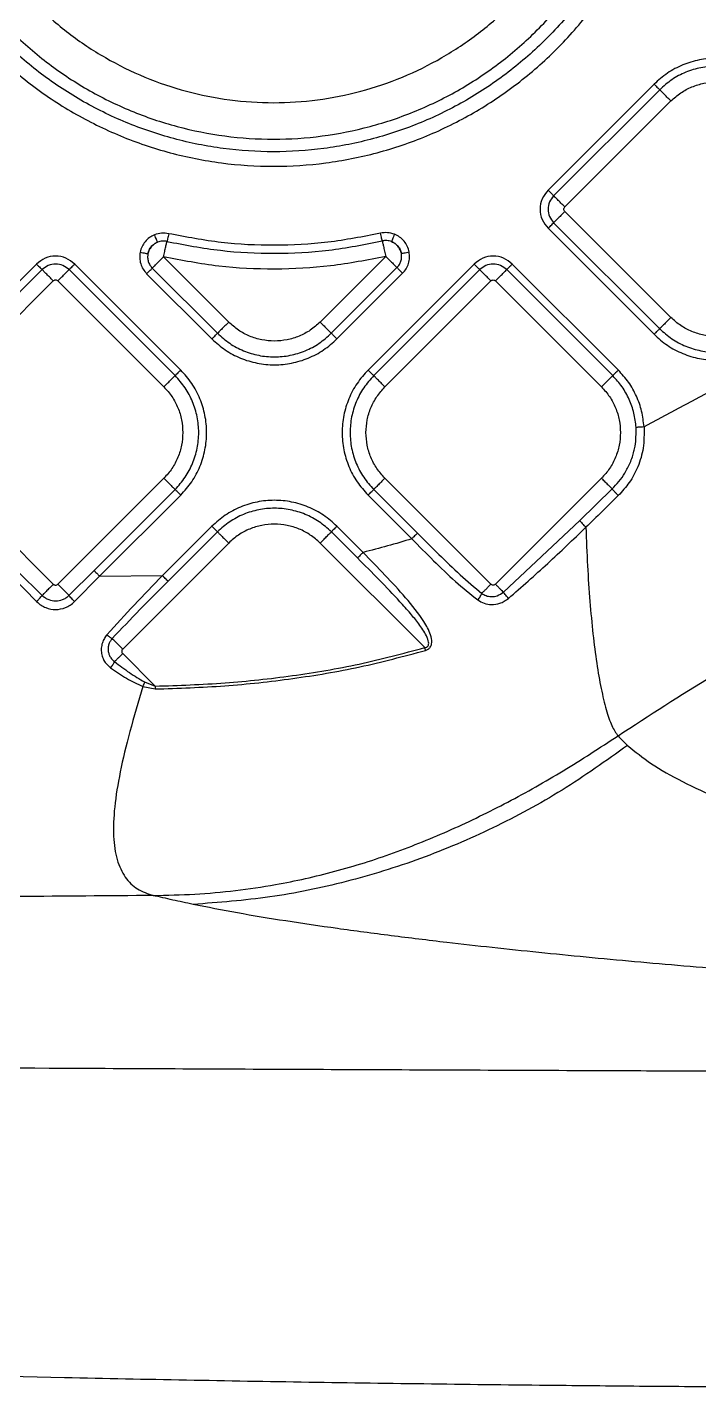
# Model space of a CAD drawing. Extents: x 939 to 1039, y 781 to 934.
# Drawn here: x 980.89 to 985.06, y 831.21 to 839.67 of the extents above; entities that cross this region are included whole.
import ezdxf

# ---------------------------------------------------------------- set-up
doc = ezdxf.new("R2010")
doc.units = 0
doc.header["$MEASUREMENT"] = 0
doc.layers.add('1', color=4, linetype='Continuous')

# ---------------------------------------------------------------- blocks, each defined once
blk = doc.blocks.new('Envoy')
at = {"layer": '1', "color": 3, "linetype": 'Continuous', "lineweight": 25}
for p, q in [((46.1285, 40.1453), (45.4697, 39.4865)), ((46.1634, 40.1104), (45.5046, 39.4516)), ((45.5743, 39.3818), (46.2331, 40.0407)), ((45.5046, 39.2838), (46.1634, 38.625)), ((46.2331, 38.6947), (45.5743, 39.3536)), ((45.4697, 39.249), (46.1285, 38.5902)), ((42.2907, 39.0269), (41.6319, 38.3681)), ((43.187, 38.3681), (42.5282, 39.0269)), ((43.4851, 38.6662), (43.0799, 39.0714)), ((44.4613, 39.0743), (44.0532, 38.6662)), ((45.0102, 39.0269), (44.3514, 38.3681)), ((45.9065, 38.3681), (45.2477, 39.0269)), ((42.3256, 38.9921), (41.6667, 38.3333)), ((43.1521, 38.3333), (42.4933, 38.9921)), ((42.9753, 38.9668), (43.3805, 38.5616)), ((43.0102, 39.0017), (43.4154, 38.5965)), ((44.1229, 38.5965), (44.531, 39.0046)), ((44.1578, 38.5616), (44.5659, 38.9698)), ((45.045, 38.9921), (44.3862, 38.3332)), ((45.8716, 38.3332), (45.2128, 38.9921)), ((41.7364, 38.2635), (42.3953, 38.9224)), ((42.4236, 38.9224), (43.0824, 38.2635)), ((44.4559, 38.2635), (45.1148, 38.9223)), ((45.143, 38.9223), (45.8019, 38.2635)), ((42.3953, 37.0366), (41.7364, 37.6954)), ((43.0824, 37.6954), (42.4236, 37.0366)), ((45.1148, 37.0365), (44.4559, 37.6954)), ((45.8019, 37.6954), (45.143, 37.0365)), ((42.6482, 37.1217), (43.1521, 37.6257)), ((42.683, 37.0869), (43.187, 37.5908)), ((44.3514, 37.5908), (44.623, 37.3192)), ((44.3862, 37.6256), (44.6578, 37.354)), ((45.8684, 37.6288), (45.6667, 37.432)), ((45.1927, 36.9869), (45.6667, 37.432)), ((43.3805, 37.3973), (43.0735, 37.0903)), ((43.4154, 37.3624), (43.1084, 37.0554)), ((44.2854, 37.1999), (44.123, 37.3624)), ((44.3203, 37.2348), (44.1578, 37.3973)), ((42.8263, 36.6338), (43.4851, 37.2927)), ((44.7034, 36.6426), (44.0532, 37.2927)), ((42.1408, 37.0819), (42.2915, 36.9289)), ((42.1756, 37.1168), (42.3261, 36.9674)), ((42.4927, 36.9674), (42.6482, 37.1217)), ((42.5274, 36.9289), (42.683, 37.0869)), ((42.683, 37.0869), (43.0735, 37.0903)), ((42.8263, 36.6056), (43.0286, 36.4033)), ((42.9518, 36.402), (43.0289, 36.3856)), ((42.9618, 36.4294), (43.0286, 36.4033))]:
    blk.add_line(p, q, dxfattribs=at)
for points, knots in [([(41.278, 42.1207), (41.2821, 42.0122), (41.2903, 41.7952), (41.3563, 41.4754), (41.4605, 41.1665), (41.6049, 40.874), (41.7861, 40.6028), (42.0011, 40.3576), (42.2463, 40.1426), (42.5175, 39.9614), (42.81, 39.8171), (43.1189, 39.7123), (43.4388, 39.6487), (43.7642, 39.6273), (44.0896, 39.6487), (44.4095, 39.7123), (44.7184, 39.8171), (45.0109, 39.9614), (45.2821, 40.1426), (45.5273, 40.3576), (45.7423, 40.6028), (45.9235, 40.874), (46.0679, 41.1665), (46.1721, 41.4754), (46.2381, 41.7952), (46.2463, 42.0122), (46.2504, 42.1207)], [0, 0, 0, 0, 0.041667, 0.083333, 0.125, 0.166667, 0.208333, 0.25, 0.291667, 0.333333, 0.375, 0.416667, 0.458333, 0.5, 0.541667, 0.583333, 0.625, 0.666667, 0.708333, 0.75, 0.791667, 0.833333, 0.875, 0.916667, 0.958333, 1, 1, 1, 1]), ([(46.1598, 42.1207), (46.1559, 42.0161), (46.1479, 41.8071), (46.0843, 41.4989), (45.9839, 41.2013), (45.8448, 40.9194), (45.6702, 40.6582), (45.463, 40.4219), (45.2267, 40.2147), (44.9654, 40.0401), (44.6836, 39.9011), (44.386, 39.8001), (44.0778, 39.7388), (43.7642, 39.7182), (43.4506, 39.7388), (43.1424, 39.8001), (42.8448, 39.9011), (42.563, 40.0401), (42.3017, 40.2147), (42.0654, 40.4219), (41.8582, 40.6582), (41.6836, 40.9194), (41.5445, 41.2013), (41.4441, 41.4989), (41.3805, 41.8071), (41.3725, 42.0161), (41.3686, 42.1207)], [0, 0, 0, 0, 0.041667, 0.083333, 0.125, 0.166667, 0.208333, 0.25, 0.291667, 0.333333, 0.375, 0.416667, 0.458333, 0.5, 0.541667, 0.583333, 0.625, 0.666667, 0.708333, 0.75, 0.791667, 0.833333, 0.875, 0.916667, 0.958333, 1, 1, 1, 1]), ([(41.4469, 42.1207), (41.4507, 42.0196), (41.4584, 41.8173), (41.5199, 41.5192), (41.617, 41.2313), (41.7516, 40.9587), (41.9205, 40.706), (42.1209, 40.4774), (42.3495, 40.277), (42.6022, 40.1081), (42.8749, 39.9736), (43.1627, 39.8759), (43.4609, 39.8166), (43.7642, 39.7967), (44.0675, 39.8166), (44.3657, 39.8759), (44.6535, 39.9736), (44.9262, 40.1081), (45.1789, 40.277), (45.4075, 40.4774), (45.6079, 40.706), (45.7768, 40.9587), (45.9114, 41.2313), (46.0085, 41.5192), (46.07, 41.8173), (46.0777, 42.0196), (46.0815, 42.1207)], [0, 0, 0, 0, 0.041667, 0.083333, 0.125, 0.166667, 0.208333, 0.25, 0.291667, 0.333333, 0.375, 0.416667, 0.458333, 0.5, 0.541667, 0.583333, 0.625, 0.666667, 0.708333, 0.75, 0.791667, 0.833333, 0.875, 0.916667, 0.958333, 1, 1, 1, 1]), ([(41.6735, 42.1207), (41.6769, 42.0295), (41.6838, 41.847), (41.7394, 41.578), (41.827, 41.3183), (41.9484, 41.0723), (42.1008, 40.8443), (42.2816, 40.6381), (42.4878, 40.4572), (42.7158, 40.3049), (42.9618, 40.1836), (43.2215, 40.0954), (43.4905, 40.0419), (43.7642, 40.024), (44.0379, 40.0419), (44.3069, 40.0954), (44.5666, 40.1836), (44.8126, 40.3049), (45.0406, 40.4572), (45.2468, 40.6381), (45.4276, 40.8443), (45.58, 41.0723), (45.7014, 41.3183), (45.789, 41.578), (45.8446, 41.847), (45.8515, 42.0295), (45.8549, 42.1207)], [0, 0, 0, 0, 0.0416667, 0.0833333, 0.125, 0.1666667, 0.2083333, 0.25, 0.2916666, 0.3333333, 0.375, 0.4166666, 0.4583333, 0.5, 0.5416667, 0.5833334, 0.625, 0.6666667, 0.7083334, 0.75, 0.7916667, 0.8333333, 0.875, 0.9166667, 0.9583333, 1, 1, 1, 1]), ([(46.9058, 40.1453), (46.8789, 40.1693), (46.8252, 40.2172), (46.7287, 40.2675), (46.6251, 40.2992), (46.5172, 40.3098), (46.4092, 40.2992), (46.3057, 40.2675), (46.2092, 40.2172), (46.1554, 40.1693), (46.1285, 40.1453)], [0, 0, 0, 0, 0.125, 0.25, 0.375, 0.5, 0.625, 0.75, 0.875, 1, 1, 1, 1]), ([(46.871, 40.1104), (46.8465, 40.1322), (46.7976, 40.1759), (46.7097, 40.2217), (46.6155, 40.2505), (46.5172, 40.2602), (46.4189, 40.2505), (46.3246, 40.2217), (46.2368, 40.1759), (46.1879, 40.1322), (46.1634, 40.1104)], [0, 0, 0, 0, 0.125, 0.25, 0.375, 0.5, 0.625, 0.75, 0.875, 1, 1, 1, 1]), ([(46.1285, 40.1453), (46.1327, 40.1411), (46.1409, 40.1328), (46.1518, 40.122), (46.1601, 40.1137), (46.1623, 40.1115), (46.1634, 40.1104)], [0, 0, 0, 0, 0.2500048, 0.4999999, 0.7500003, 1, 1, 1, 1]), ([(46.2331, 40.0407), (46.2528, 40.0582), (46.2921, 40.0933), (46.3626, 40.13), (46.4383, 40.1532), (46.5172, 40.1609), (46.5961, 40.1532), (46.6718, 40.13), (46.7423, 40.0933), (46.7816, 40.0582), (46.8012, 40.0407)], [0, 0, 0, 0, 0.125, 0.25, 0.375, 0.5, 0.625, 0.75, 0.875, 1, 1, 1, 1]), ([(46.2331, 40.0407), (46.2248, 40.049), (46.2083, 40.0655), (46.1866, 40.0872), (46.17, 40.1038), (46.1656, 40.1082), (46.1634, 40.1104)], [0, 0, 0, 0, 0.25, 0.499998, 0.749991, 1, 1, 1, 1]), ([(45.4697, 39.4865), (45.456, 39.4691), (45.4286, 39.4344), (45.4165, 39.3677), (45.4285, 39.3011), (45.456, 39.2663), (45.4697, 39.249)], [0, 0, 0, 0, 0.250066, 0.499983, 0.749931, 1, 1, 1, 1]), ([(45.4697, 39.4865), (45.4739, 39.4823), (45.4821, 39.474), (45.4929, 39.4632), (45.5012, 39.4549), (45.5035, 39.4527), (45.5046, 39.4516)], [0, 0, 0, 0, 0.250009, 0.499999, 0.749998, 1, 1, 1, 1]), ([(45.5046, 39.4516), (45.4949, 39.4393), (45.4755, 39.4148), (45.467, 39.3677), (45.4755, 39.3207), (45.4949, 39.2961), (45.5046, 39.2838)], [0, 0, 0, 0, 0.24986, 0.499987, 0.750123, 1, 1, 1, 1]), ([(45.5743, 39.3818), (45.566, 39.3901), (45.5494, 39.4067), (45.5278, 39.4283), (45.5112, 39.4449), (45.5068, 39.4494), (45.5046, 39.4516)], [0, 0, 0, 0, 0.250001, 0.499995, 0.749991, 1, 1, 1, 1]), ([(45.5743, 39.3536), (45.5726, 39.3556), (45.5694, 39.3598), (45.5679, 39.3677), (45.5694, 39.3756), (45.5726, 39.3798), (45.5743, 39.3818)], [0, 0, 0, 0, 0.2502339, 0.5000092, 0.7497661, 1, 1, 1, 1]), ([(45.4697, 39.249), (45.4739, 39.2531), (45.4821, 39.2614), (45.4929, 39.2722), (45.5012, 39.2805), (45.5035, 39.2827), (45.5046, 39.2838)], [0, 0, 0, 0, 0.250009, 0.499999, 0.749998, 1, 1, 1, 1]), ([(45.5743, 39.3536), (45.566, 39.3453), (45.5494, 39.3287), (45.5278, 39.3071), (45.5112, 39.2905), (45.5068, 39.2861), (45.5046, 39.2838)], [0, 0, 0, 0, 0.250001, 0.499995, 0.749991, 1, 1, 1, 1]), ([(43.0245, 39.2086), (43.0136, 39.2032), (42.9917, 39.1926), (42.9652, 39.1669), (42.9448, 39.1362), (42.9382, 39.1128), (42.935, 39.101)], [0, 0, 0, 0, 0.249534, 0.499971, 0.750433, 1, 1, 1, 1]), ([(43.1123, 39.2157), (43.0974, 39.2179), (43.0676, 39.2222), (43.0389, 39.2131), (43.0245, 39.2086)], [0, 0, 0, 0, 0.499996, 1, 1, 1, 1]), ([(43.043, 39.1629), (43.0424, 39.1643), (43.0412, 39.1672), (43.0368, 39.1781), (43.0311, 39.1923), (43.0267, 39.2032), (43.0245, 39.2086)], [0, 0, 0, 0, 0.250001, 0.499999, 0.749998, 1, 1, 1, 1]), ([(43.1123, 39.2157), (43.111, 39.21), (43.1084, 39.1986), (43.1051, 39.1837), (43.1025, 39.1722), (43.1018, 39.1692), (43.1015, 39.1676)], [0, 0, 0, 0, 0.250002, 0.500002, 0.749997, 1, 1, 1, 1]), ([(44.4283, 39.2185), (44.3197, 39.1973), (44.1025, 39.1548), (43.7705, 39.1382), (43.4383, 39.1534), (43.221, 39.195), (43.1123, 39.2157)], [0, 0, 0, 0, 0.249998, 0.499993, 0.749992, 1, 1, 1, 1]), ([(44.5149, 39.2122), (44.5007, 39.2165), (44.4723, 39.2251), (44.443, 39.2207), (44.4283, 39.2185)], [0, 0, 0, 0, 0.499997, 1, 1, 1, 1]), ([(44.4393, 39.1705), (44.439, 39.172), (44.4383, 39.175), (44.4357, 39.1865), (44.4322, 39.2014), (44.4296, 39.2128), (44.4283, 39.2185)], [0, 0, 0, 0, 0.250001, 0.5, 0.749998, 1, 1, 1, 1]), ([(44.5149, 39.2122), (44.5127, 39.2068), (44.5085, 39.1958), (44.503, 39.1816), (44.4987, 39.1706), (44.4976, 39.1677), (44.497, 39.1663)], [0, 0, 0, 0, 0.250002, 0.499985, 0.749974, 1, 1, 1, 1]), ([(44.6066, 39.1022), (44.6034, 39.1142), (44.5969, 39.1384), (44.576, 39.17), (44.5487, 39.1962), (44.5261, 39.2069), (44.5149, 39.2122)], [0, 0, 0, 0, 0.249525, 0.499995, 0.75047, 1, 1, 1, 1]), ([(42.935, 39.101), (42.9334, 39.0889), (42.9302, 39.0647), (42.937, 39.0285), (42.9513, 38.9945), (42.9673, 38.9761), (42.9753, 38.9668)], [0, 0, 0, 0, 0.250001, 0.500002, 0.750003, 1, 1, 1, 1]), ([(42.935, 39.101), (42.9407, 39.0999), (42.9522, 39.0975), (42.9672, 39.0945), (42.9787, 39.0921), (42.9817, 39.0915), (42.9833, 39.0912)], [0, 0, 0, 0, 0.250006, 0.500002, 0.750002, 1, 1, 1, 1]), ([(43.043, 39.1629), (43.0357, 39.1592), (43.0213, 39.1519), (43.0037, 39.1348), (42.9901, 39.1145), (42.9855, 39.0989), (42.9833, 39.0912)], [0, 0, 0, 0, 0.250002, 0.500001, 0.750001, 1, 1, 1, 1]), ([(42.9833, 39.0912), (42.9854, 39.099), (42.9897, 39.1147), (43.0032, 39.1352), (43.021, 39.1523), (43.0356, 39.1593), (43.043, 39.1629)], [0, 0, 0, 0, 0.249892, 0.500026, 0.750146, 1, 1, 1, 1]), ([(43.1015, 39.1676), (43.0915, 39.1691), (43.0717, 39.1719), (43.0525, 39.1659), (43.043, 39.1629)], [0, 0, 0, 0, 0.5000002, 1, 1, 1, 1]), ([(43.0799, 39.0714), (43.0824, 39.0829), (43.0876, 39.1057), (43.0943, 39.1356), (43.0994, 39.1585), (43.1008, 39.1646), (43.1015, 39.1676)], [0, 0, 0, 0, 0.25, 0.499996, 0.74999, 1, 1, 1, 1]), ([(43.1015, 39.1676), (43.212, 39.1465), (43.4329, 39.1043), (43.7706, 39.0888), (44.1081, 39.1057), (44.3289, 39.1489), (44.4393, 39.1705)], [0, 0, 0, 0, 0.250008, 0.500008, 0.750003, 1, 1, 1, 1]), ([(44.497, 39.1663), (44.4876, 39.1691), (44.4686, 39.1748), (44.4491, 39.1719), (44.4393, 39.1705)], [0, 0, 0, 0, 0.500005, 1, 1, 1, 1]), ([(44.4393, 39.1705), (44.44, 39.1674), (44.4414, 39.1613), (44.4467, 39.1384), (44.4535, 39.1086), (44.4587, 39.0857), (44.4613, 39.0743)], [0, 0, 0, 0, 0.2500104, 0.5000033, 0.7500025, 1, 1, 1, 1]), ([(44.5582, 39.0929), (44.5559, 39.1009), (44.5514, 39.1168), (44.5374, 39.1378), (44.5194, 39.1553), (44.5045, 39.1626), (44.497, 39.1663)], [0, 0, 0, 0, 0.249999, 0.499998, 0.75, 1, 1, 1, 1]), ([(44.497, 39.1663), (44.5046, 39.1627), (44.5197, 39.1557), (44.538, 39.1382), (44.5519, 39.1171), (44.5561, 39.101), (44.5582, 39.0929)], [0, 0, 0, 0, 0.249874, 0.500009, 0.750133, 1, 1, 1, 1]), ([(44.5582, 39.0929), (44.5597, 39.0932), (44.5628, 39.0938), (44.5743, 39.096), (44.5893, 39.0989), (44.6008, 39.1011), (44.6066, 39.1022)], [0, 0, 0, 0, 0.249999, 0.499995, 0.749995, 1, 1, 1, 1]), ([(44.5659, 38.9698), (44.5738, 38.9789), (44.5896, 38.997), (44.6039, 39.0305), (44.6109, 39.0663), (44.608, 39.0902), (44.6066, 39.1022)], [0, 0, 0, 0, 0.250001, 0.500002, 0.750001, 1, 1, 1, 1]), ([(42.5282, 39.0269), (42.5108, 39.0407), (42.4761, 39.0681), (42.4094, 39.0801), (42.3428, 39.0681), (42.308, 39.0407), (42.2907, 39.0269)], [0, 0, 0, 0, 0.250069, 0.499983, 0.74993, 1, 1, 1, 1]), ([(42.2907, 39.0269), (42.2948, 39.0228), (42.3031, 39.0145), (42.3139, 39.0037), (42.3222, 38.9954), (42.3244, 38.9932), (42.3256, 38.9921)], [0, 0, 0, 0, 0.2500028, 0.4999989, 0.7499983, 1, 1, 1, 1]), ([(42.4933, 38.9921), (42.481, 39.0018), (42.4565, 39.0211), (42.4094, 39.0297), (42.3624, 39.0211), (42.3378, 39.0018), (42.3256, 38.9921)], [0, 0, 0, 0, 0.2498606, 0.4999869, 0.7501218, 1, 1, 1, 1]), ([(42.5282, 39.0269), (42.524, 39.0228), (42.5157, 39.0145), (42.5049, 39.0037), (42.4966, 38.9954), (42.4944, 38.9932), (42.4933, 38.9921)], [0, 0, 0, 0, 0.250002, 0.499998, 0.750001, 1, 1, 1, 1]), ([(42.9833, 39.0912), (42.9822, 39.0831), (42.9801, 39.067), (42.9846, 39.0428), (42.9942, 39.0201), (43.0048, 39.0079), (43.0102, 39.0017)], [0, 0, 0, 0, 0.249997, 0.5, 0.749997, 1, 1, 1, 1]), ([(43.0102, 39.0017), (43.0124, 39.0039), (43.0168, 39.0083), (43.0334, 39.0249), (43.055, 39.0466), (43.0716, 39.0632), (43.0799, 39.0714)], [0, 0, 0, 0, 0.25001, 0.500003, 0.750001, 1, 1, 1, 1]), ([(44.4613, 39.0743), (44.3473, 39.052), (44.1193, 39.0075), (43.7708, 38.99), (43.4222, 39.006), (43.194, 39.0496), (43.0799, 39.0714)], [0, 0, 0, 0, 0.249998, 0.499991, 0.749989, 1, 1, 1, 1]), ([(44.4613, 39.0743), (44.4696, 39.0661), (44.4862, 39.0495), (44.5078, 39.0278), (44.5244, 39.0113), (44.5288, 39.0068), (44.531, 39.0046)], [0, 0, 0, 0, 0.250002, 0.499999, 0.749992, 1, 1, 1, 1]), ([(44.531, 39.0046), (44.5363, 39.0107), (44.5469, 39.0228), (44.5564, 39.0451), (44.561, 39.069), (44.5591, 39.0849), (44.5582, 39.0929)], [0, 0, 0, 0, 0.249997, 0.499996, 0.749999, 1, 1, 1, 1]), ([(45.2477, 39.0269), (45.2303, 39.0406), (45.1956, 39.0681), (45.1289, 39.0801), (45.0623, 39.0681), (45.0275, 39.0406), (45.0102, 39.0269)], [0, 0, 0, 0, 0.250068, 0.499982, 0.749929, 1, 1, 1, 1]), ([(45.0102, 39.0269), (45.0143, 39.0228), (45.0226, 39.0145), (45.0334, 39.0037), (45.0417, 38.9954), (45.0439, 38.9932), (45.045, 38.9921)], [0, 0, 0, 0, 0.250003, 0.499999, 0.749998, 1, 1, 1, 1]), ([(45.2128, 38.9921), (45.2005, 39.0017), (45.176, 39.0211), (45.1289, 39.0297), (45.0819, 39.0211), (45.0573, 39.0017), (45.045, 38.9921)], [0, 0, 0, 0, 0.24986, 0.499985, 0.750122, 1, 1, 1, 1]), ([(45.2477, 39.0269), (45.2435, 39.0228), (45.2352, 39.0145), (45.2244, 39.0037), (45.2161, 38.9954), (45.2139, 38.9932), (45.2128, 38.9921)], [0, 0, 0, 0, 0.250003, 0.499996, 0.749997, 1, 1, 1, 1]), ([(42.3953, 38.9224), (42.387, 38.9306), (42.3704, 38.9472), (42.3488, 38.9689), (42.3322, 38.9855), (42.3278, 38.9899), (42.3256, 38.9921)], [0, 0, 0, 0, 0.250002, 0.499999, 0.749992, 1, 1, 1, 1]), ([(42.4236, 38.9224), (42.4318, 38.9306), (42.4484, 38.9472), (42.47, 38.9689), (42.4866, 38.9855), (42.4911, 38.9899), (42.4933, 38.9921)], [0, 0, 0, 0, 0.249999, 0.499997, 0.749991, 1, 1, 1, 1]), ([(42.9753, 38.9668), (42.9794, 38.971), (42.9877, 38.9793), (42.9985, 38.9901), (43.0068, 38.9984), (43.009, 39.0006), (43.0102, 39.0017)], [0, 0, 0, 0, 0.250003, 0.499999, 0.749998, 1, 1, 1, 1]), ([(44.5659, 38.9698), (44.5618, 38.9739), (44.5535, 38.9822), (44.5427, 38.993), (44.5344, 39.0013), (44.5322, 39.0035), (44.531, 39.0046)], [0, 0, 0, 0, 0.250002, 0.499997, 0.749999, 1, 1, 1, 1]), ([(45.1148, 38.9223), (45.1065, 38.9306), (45.0899, 38.9472), (45.0683, 38.9688), (45.0517, 38.9854), (45.0473, 38.9898), (45.045, 38.9921)], [0, 0, 0, 0, 0.250001, 0.499999, 0.749991, 1, 1, 1, 1]), ([(45.143, 38.9223), (45.1513, 38.9306), (45.1679, 38.9472), (45.1895, 38.9688), (45.2061, 38.9854), (45.2106, 38.9898), (45.2128, 38.9921)], [0, 0, 0, 0, 0.249999, 0.499997, 0.74999, 1, 1, 1, 1]), ([(42.3953, 38.9224), (42.3973, 38.924), (42.4015, 38.9273), (42.4094, 38.9287), (42.4173, 38.9273), (42.4215, 38.924), (42.4236, 38.9224)], [0, 0, 0, 0, 0.250223, 0.499992, 0.749762, 1, 1, 1, 1]), ([(45.1148, 38.9223), (45.1168, 38.924), (45.121, 38.9272), (45.1289, 38.9287), (45.1368, 38.9272), (45.141, 38.924), (45.143, 38.9223)], [0, 0, 0, 0, 0.250223, 0.499992, 0.749762, 1, 1, 1, 1]), ([(47.4587, 38.6989), (47.2215, 38.594), (46.7483, 38.3844), (46.2933, 38.1376), (46.0663, 38.0145)], [0, 0, 0, 0, 0.501079, 1, 1, 1, 1]), ([(46.2331, 38.6947), (46.2248, 38.6865), (46.2083, 38.6699), (46.1866, 38.6482), (46.17, 38.6316), (46.1656, 38.6272), (46.1634, 38.625)], [0, 0, 0, 0, 0.25, 0.499995, 0.749991, 1, 1, 1, 1]), ([(46.8012, 38.6947), (46.7816, 38.6772), (46.7423, 38.6421), (46.6718, 38.6054), (46.5961, 38.5822), (46.5172, 38.5745), (46.4383, 38.5822), (46.3626, 38.6054), (46.2921, 38.6421), (46.2528, 38.6772), (46.2331, 38.6947)], [0, 0, 0, 0, 0.125, 0.25, 0.375, 0.5, 0.625, 0.75, 0.875, 1, 1, 1, 1]), ([(43.3805, 38.5616), (43.3846, 38.5658), (43.3929, 38.5741), (43.4037, 38.5849), (43.412, 38.5932), (43.4143, 38.5954), (43.4154, 38.5965)], [0, 0, 0, 0, 0.250003, 0.499999, 0.750002, 1, 1, 1, 1]), ([(43.4851, 38.6662), (43.4768, 38.6579), (43.4603, 38.6414), (43.4386, 38.6197), (43.422, 38.6031), (43.4176, 38.5987), (43.4154, 38.5965)], [0, 0, 0, 0, 0.249999, 0.4999967, 0.7499893, 1, 1, 1, 1]), ([(43.4154, 38.5965), (43.4398, 38.5747), (43.4888, 38.531), (43.5766, 38.4852), (43.6709, 38.4564), (43.7691, 38.4468), (43.8674, 38.4564), (43.9617, 38.4852), (44.0495, 38.531), (44.0985, 38.5747), (44.1229, 38.5965)], [0, 0, 0, 0, 0.125, 0.25, 0.375, 0.5, 0.625, 0.750001, 0.875001, 1, 1, 1, 1]), ([(44.0532, 38.6662), (44.0336, 38.6487), (43.9943, 38.6136), (43.9237, 38.5769), (43.8481, 38.5537), (43.7691, 38.546), (43.6902, 38.5537), (43.6146, 38.5769), (43.544, 38.6136), (43.5047, 38.6487), (43.4851, 38.6662)], [0, 0, 0, 0, 0.125, 0.25, 0.375, 0.5, 0.624999, 0.749999, 0.874999, 1, 1, 1, 1]), ([(44.0532, 38.6662), (44.0615, 38.6579), (44.078, 38.6414), (44.0997, 38.6197), (44.1163, 38.6031), (44.1207, 38.5987), (44.1229, 38.5965)], [0, 0, 0, 0, 0.250001, 0.499999, 0.749991, 1, 1, 1, 1]), ([(44.1578, 38.5616), (44.1537, 38.5658), (44.1454, 38.5741), (44.1346, 38.5849), (44.1263, 38.5932), (44.124, 38.5954), (44.1229, 38.5965)], [0, 0, 0, 0, 0.250002, 0.499998, 0.750001, 1, 1, 1, 1]), ([(46.1285, 38.5902), (46.1327, 38.5943), (46.1409, 38.6026), (46.1518, 38.6134), (46.1601, 38.6217), (46.1623, 38.6239), (46.1634, 38.625)], [0, 0, 0, 0, 0.25001, 0.5, 0.75, 1, 1, 1, 1]), ([(46.1634, 38.625), (46.1879, 38.6032), (46.2368, 38.5595), (46.3246, 38.5137), (46.4189, 38.4849), (46.5172, 38.4753), (46.6155, 38.4849), (46.7097, 38.5137), (46.7976, 38.5595), (46.8465, 38.6032), (46.871, 38.625)], [0, 0, 0, 0, 0.125, 0.25, 0.375, 0.5, 0.625, 0.75, 0.875, 1, 1, 1, 1]), ([(43.3805, 38.5616), (43.4074, 38.5376), (43.4611, 38.4897), (43.5576, 38.4394), (43.6612, 38.4077), (43.7691, 38.3971), (43.8771, 38.4077), (43.9807, 38.4394), (44.0771, 38.4897), (44.1309, 38.5376), (44.1578, 38.5616)], [0, 0, 0, 0, 0.1250001, 0.25, 0.375, 0.5, 0.625, 0.75, 0.8749999, 1, 1, 1, 1]), ([(46.1285, 38.5902), (46.1554, 38.5662), (46.2092, 38.5182), (46.3057, 38.4679), (46.4092, 38.4362), (46.5172, 38.4256), (46.6251, 38.4362), (46.7287, 38.4679), (46.8252, 38.5182), (46.8789, 38.5662), (46.9058, 38.5902)], [0, 0, 0, 0, 0.125, 0.25, 0.375, 0.5, 0.625, 0.75, 0.875, 1, 1, 1, 1]), ([(43.187, 38.3681), (43.1828, 38.364), (43.1746, 38.3557), (43.1637, 38.3449), (43.1554, 38.3366), (43.1532, 38.3344), (43.1521, 38.3333)], [0, 0, 0, 0, 0.2500072, 0.5000018, 0.7499998, 1, 1, 1, 1]), ([(43.187, 37.5908), (43.211, 37.6177), (43.2589, 37.6715), (43.3092, 37.768), (43.3409, 37.8715), (43.3515, 37.9795), (43.3409, 38.0874), (43.3092, 38.191), (43.2589, 38.2875), (43.211, 38.3412), (43.187, 38.3681)], [0, 0, 0, 0, 0.125, 0.25, 0.375, 0.5, 0.625, 0.75, 0.875, 1, 1, 1, 1]), ([(44.3514, 38.3681), (44.3274, 38.3412), (44.2794, 38.2874), (44.2291, 38.1909), (44.1974, 38.0874), (44.1869, 37.9794), (44.1974, 37.8715), (44.2291, 37.7679), (44.2794, 37.6714), (44.3274, 37.6177), (44.3514, 37.5908)], [0, 0, 0, 0, 0.1250001, 0.25, 0.375, 0.5, 0.625, 0.75, 0.8749999, 1, 1, 1, 1]), ([(44.3514, 38.3681), (44.3555, 38.3639), (44.3638, 38.3557), (44.3746, 38.3448), (44.3829, 38.3365), (44.3851, 38.3343), (44.3862, 38.3332)], [0, 0, 0, 0, 0.250002, 0.499998, 0.750001, 1, 1, 1, 1]), ([(45.9065, 38.3681), (45.9023, 38.3639), (45.8941, 38.3557), (45.8832, 38.3448), (45.8749, 38.3365), (45.8727, 38.3343), (45.8716, 38.3332)], [0, 0, 0, 0, 0.2500048, 0.4999999, 0.7500003, 1, 1, 1, 1]), ([(46.0663, 38.0145), (46.0625, 38.0474), (46.0549, 38.1131), (46.021, 38.2069), (45.973, 38.2943), (45.9286, 38.3435), (45.9065, 38.3681)], [0, 0, 0, 0, 0.25, 0.500001, 0.75, 1, 1, 1, 1]), ([(43.0824, 38.2635), (43.0907, 38.2718), (43.1072, 38.2884), (43.1289, 38.31), (43.1455, 38.3266), (43.1499, 38.331), (43.1521, 38.3333)], [0, 0, 0, 0, 0.250002, 0.499997, 0.749991, 1, 1, 1, 1]), ([(43.0824, 38.2635), (43.0999, 38.2439), (43.135, 38.2046), (43.1716, 38.1341), (43.1956, 38.0584), (43.1986, 38.0058), (43.2001, 37.9795)], [0, 0, 0, 0, 0.25, 0.5, 0.75, 1, 1, 1, 1]), ([(43.1521, 37.6257), (43.174, 37.6502), (43.2176, 37.6991), (43.2634, 37.7869), (43.2923, 37.8812), (43.3019, 37.9795), (43.2923, 38.0777), (43.2634, 38.172), (43.2176, 38.2598), (43.174, 38.3088), (43.1521, 38.3333)], [0, 0, 0, 0, 0.125, 0.25, 0.375, 0.5, 0.625, 0.75, 0.875, 1, 1, 1, 1]), ([(44.3862, 38.3332), (44.3644, 38.3088), (44.3207, 38.2598), (44.2749, 38.172), (44.2461, 38.0777), (44.2365, 37.9794), (44.2461, 37.8812), (44.2749, 37.7869), (44.3207, 37.6991), (44.3644, 37.6501), (44.3862, 37.6256)], [0, 0, 0, 0, 0.124999, 0.249999, 0.375, 0.5, 0.624999, 0.75, 0.875, 1, 1, 1, 1]), ([(44.3383, 37.9794), (44.3398, 38.0057), (44.3427, 38.0583), (44.3668, 38.134), (44.4033, 38.2046), (44.4384, 38.2439), (44.4559, 38.2635)], [0, 0, 0, 0, 0.25, 0.5, 0.750001, 1, 1, 1, 1]), ([(44.4559, 38.2635), (44.4477, 38.2718), (44.4311, 38.2883), (44.4094, 38.31), (44.3928, 38.3266), (44.3884, 38.331), (44.3862, 38.3332)], [0, 0, 0, 0, 0.249999, 0.499997, 0.74999, 1, 1, 1, 1]), ([(45.8019, 38.2635), (45.8102, 38.2718), (45.8267, 38.2883), (45.8484, 38.31), (45.865, 38.3266), (45.8694, 38.331), (45.8716, 38.3332)], [0, 0, 0, 0, 0.25, 0.499998, 0.749991, 1, 1, 1, 1]), ([(45.8019, 38.2635), (45.8194, 38.2439), (45.8545, 38.2046), (45.891, 38.134), (45.9151, 38.0583), (45.9181, 38.0057), (45.9195, 37.9794)], [0, 0, 0, 0, 0.2499998, 0.5000004, 0.75, 1, 1, 1, 1]), ([(46.0171, 38.0113), (46.0137, 38.0413), (46.0067, 38.1012), (45.9759, 38.1865), (45.9321, 38.2661), (45.8918, 38.3108), (45.8716, 38.3332)], [0, 0, 0, 0, 0.250001, 0.500001, 0.75, 1, 1, 1, 1]), ([(45.8684, 37.6288), (45.8828, 37.6439), (45.912, 37.6746), (45.9495, 37.7289), (45.9763, 37.781), (45.9936, 37.8268), (46.0036, 37.8614), (46.017, 37.9218), (46.0171, 37.9719), (46.0171, 38.0113)], [0, 0, 0, 0, 0.147559, 0.300046, 0.466524, 0.561773, 0.647003, 0.722182, 1, 1, 1, 1]), ([(46.0663, 38.0145), (46.0666, 37.9702), (46.0673, 37.8855), (46.0318, 37.7682), (45.9791, 37.6678), (45.9302, 37.6139), (45.9063, 37.5877)], [0, 0, 0, 0, 0.280991, 0.5370813, 0.7746371, 1, 1, 1, 1]), ([(46.0663, 38.0145), (46.0605, 38.0141), (46.0488, 38.0134), (46.0335, 38.0124), (46.0218, 38.0116), (46.0187, 38.0114), (46.0171, 38.0113)], [0, 0, 0, 0, 0.250002, 0.4999993, 0.7499998, 1, 1, 1, 1]), ([(43.2001, 37.9795), (43.1986, 37.9532), (43.1956, 37.9006), (43.1716, 37.8249), (43.135, 37.7543), (43.0999, 37.7151), (43.0824, 37.6954)], [0, 0, 0, 0, 0.25, 0.499999, 0.749999, 1, 1, 1, 1]), ([(44.4559, 37.6954), (44.4384, 37.715), (44.4033, 37.7543), (44.3668, 37.8248), (44.3427, 37.9005), (44.3398, 37.9531), (44.3383, 37.9794)], [0, 0, 0, 0, 0.249999, 0.5, 0.75, 1, 1, 1, 1]), ([(45.9195, 37.9794), (45.9181, 37.9531), (45.9151, 37.9005), (45.891, 37.8248), (45.8545, 37.7543), (45.8194, 37.715), (45.8019, 37.6954)], [0, 0, 0, 0, 0.25, 0.4999996, 0.7500002, 1, 1, 1, 1]), ([(43.0824, 37.6954), (43.0907, 37.6871), (43.1072, 37.6706), (43.1289, 37.6489), (43.1455, 37.6323), (43.1499, 37.6279), (43.1521, 37.6257)], [0, 0, 0, 0, 0.2499994, 0.499995, 0.7499899, 1, 1, 1, 1]), ([(44.4559, 37.6954), (44.4477, 37.6871), (44.4311, 37.6705), (44.4094, 37.6489), (44.3928, 37.6323), (44.3884, 37.6279), (44.3862, 37.6256)], [0, 0, 0, 0, 0.249999, 0.4999967, 0.7499893, 1, 1, 1, 1]), ([(45.8019, 37.6954), (45.8091, 37.6881), (45.8236, 37.6737), (45.8431, 37.6541), (45.8593, 37.638), (45.8654, 37.6319), (45.8684, 37.6288)], [0, 0, 0, 0, 0.2500021, 0.5000036, 0.7499983, 1, 1, 1, 1]), ([(43.187, 37.5908), (43.1828, 37.595), (43.1746, 37.6032), (43.1637, 37.6141), (43.1554, 37.6224), (43.1532, 37.6246), (43.1521, 37.6257)], [0, 0, 0, 0, 0.250008, 0.500003, 0.750001, 1, 1, 1, 1]), ([(44.3514, 37.5908), (44.3555, 37.5949), (44.3638, 37.6032), (44.3746, 37.614), (44.3829, 37.6223), (44.3851, 37.6245), (44.3862, 37.6256)], [0, 0, 0, 0, 0.250003, 0.499999, 0.750002, 1, 1, 1, 1]), ([(45.9063, 37.5877), (45.8727, 37.5547), (45.8056, 37.4888), (45.7382, 37.4233), (45.7045, 37.3905)], [0, 0, 0, 0, 0.500854, 1, 1, 1, 1]), ([(45.9063, 37.5877), (45.9022, 37.5919), (45.894, 37.6003), (45.8826, 37.6125), (45.8733, 37.6229), (45.87, 37.6268), (45.8684, 37.6288)], [0, 0, 0, 0, 0.249992, 0.499995, 0.749997, 1, 1, 1, 1]), ([(44.1578, 37.3973), (44.1309, 37.4213), (44.0772, 37.4692), (43.9807, 37.5195), (43.8771, 37.5512), (43.7692, 37.5618), (43.6612, 37.5512), (43.5577, 37.5195), (43.4612, 37.4692), (43.4074, 37.4213), (43.3805, 37.3973)], [0, 0, 0, 0, 0.125, 0.25, 0.375, 0.5, 0.625, 0.75, 0.875, 1, 1, 1, 1]), ([(44.123, 37.3624), (44.0985, 37.3842), (44.0496, 37.4279), (43.9617, 37.4737), (43.8675, 37.5025), (43.7692, 37.5122), (43.6709, 37.5025), (43.5766, 37.4737), (43.4888, 37.4279), (43.4399, 37.3842), (43.4154, 37.3624)], [0, 0, 0, 0, 0.125, 0.25, 0.375, 0.5, 0.625, 0.75, 0.875, 1, 1, 1, 1]), ([(44.0532, 37.2927), (44.0336, 37.3102), (43.9943, 37.3453), (43.9238, 37.382), (43.8481, 37.4052), (43.7692, 37.4129), (43.6903, 37.4052), (43.6146, 37.382), (43.5441, 37.3453), (43.5048, 37.3102), (43.4851, 37.2927)], [0, 0, 0, 0, 0.125, 0.25, 0.375, 0.5, 0.625, 0.75, 0.874999, 1, 1, 1, 1]), ([(45.6667, 37.432), (45.6685, 37.4297), (45.6722, 37.4253), (45.6816, 37.4147), (45.6928, 37.4027), (45.7006, 37.3946), (45.7045, 37.3905)], [0, 0, 0, 0, 0.249987, 0.499997, 0.750001, 1, 1, 1, 1]), ([(43.3805, 37.3973), (43.3847, 37.3931), (43.3929, 37.3848), (43.4038, 37.374), (43.4121, 37.3657), (43.4143, 37.3635), (43.4154, 37.3624)], [0, 0, 0, 0, 0.250003, 0.499999, 0.749998, 1, 1, 1, 1]), ([(43.4154, 37.3624), (43.4176, 37.3602), (43.422, 37.3558), (43.4386, 37.3392), (43.4603, 37.3175), (43.4768, 37.301), (43.4851, 37.2927)], [0, 0, 0, 0, 0.25001, 0.500003, 0.750001, 1, 1, 1, 1]), ([(44.0532, 37.2927), (44.0615, 37.301), (44.0781, 37.3175), (44.0997, 37.3392), (44.1163, 37.3558), (44.1208, 37.3602), (44.123, 37.3624)], [0, 0, 0, 0, 0.250002, 0.499997, 0.749991, 1, 1, 1, 1]), ([(44.1578, 37.3973), (44.1537, 37.3931), (44.1454, 37.3848), (44.1346, 37.374), (44.1263, 37.3657), (44.1241, 37.3635), (44.123, 37.3624)], [0, 0, 0, 0, 0.2500072, 0.5000018, 0.7499998, 1, 1, 1, 1]), ([(44.6578, 37.354), (44.6567, 37.3529), (44.6545, 37.3507), (44.6462, 37.3424), (44.6354, 37.3316), (44.6271, 37.3233), (44.623, 37.3192)], [0, 0, 0, 0, 0.25, 0.499998, 0.749993, 1, 1, 1, 1]), ([(44.6578, 37.354), (44.7022, 37.31), (44.7901, 37.2226), (44.9214, 37.0951), (45.0128, 37.0177), (45.0578, 36.9796)], [0, 0, 0, 0, 0.34083, 0.675791, 1, 1, 1, 1]), ([(45.2235, 36.9485), (45.3054, 37.0203), (45.469, 37.1638), (45.6261, 37.315), (45.7045, 37.3905)], [0, 0, 0, 0, 0.500569, 1, 1, 1, 1]), ([(45.7045, 37.3905), (45.7076, 37.3102), (45.7136, 37.1522), (45.7288, 36.9298), (45.7481, 36.726), (45.7716, 36.5436), (45.7991, 36.3844), (45.8305, 36.2528), (45.8657, 36.1494), (45.8914, 36.113), (45.9045, 36.0945)], [0, 0, 0, 0, 0.132759, 0.261056, 0.385827, 0.508163, 0.629245, 0.750432, 0.873359, 1, 1, 1, 1]), ([(44.623, 37.3192), (44.5729, 37.3039), (44.4727, 37.2734), (44.3711, 37.2477), (44.3203, 37.2348)], [0, 0, 0, 0, 0.499431, 1, 1, 1, 1]), ([(44.623, 37.3192), (44.6679, 37.2737), (44.757, 37.1835), (44.8913, 37.0525), (44.9867, 36.9766), (45.034, 36.9389)], [0, 0, 0, 0, 0.339595, 0.672445, 1, 1, 1, 1]), ([(44.3203, 37.2348), (44.3162, 37.2307), (44.3079, 37.2224), (44.2971, 37.2115), (44.2888, 37.2033), (44.2865, 37.201), (44.2854, 37.1999)], [0, 0, 0, 0, 0.2500072, 0.5000018, 0.7499998, 1, 1, 1, 1]), ([(44.7034, 36.6426), (44.7057, 36.6429), (44.7102, 36.6435), (44.7162, 36.6459), (44.721, 36.6495), (44.7255, 36.6552), (44.7283, 36.6644), (44.7278, 36.6782), (44.7229, 36.696), (44.7053, 36.7356), (44.6682, 36.7893), (44.6119, 36.8589), (44.5301, 36.9503), (44.4199, 37.0649), (44.3306, 37.1546), (44.2854, 37.1999)], [0, 0, 0, 0, 0.009536, 0.018025, 0.025907, 0.033719, 0.047651, 0.064654, 0.090994, 0.124263, 0.244103, 0.357377, 0.489858, 0.742122, 1, 1, 1, 1]), ([(44.7084, 36.6254), (44.714, 36.6274), (44.7225, 36.6306), (44.7319, 36.6382), (44.7394, 36.6471), (44.7449, 36.6593), (44.749, 36.6856), (44.7375, 36.737), (44.6849, 36.8319), (44.586, 36.9541), (44.4561, 37.095), (44.3658, 37.1879), (44.3203, 37.2348)], [0, 0, 0, 0, 0.02213, 0.034022, 0.045722, 0.066824, 0.085518, 0.150676, 0.271762, 0.511098, 0.75343, 1, 1, 1, 1]), ([(42.6482, 37.1217), (42.6493, 37.1206), (42.6515, 37.1184), (42.6598, 37.1101), (42.6706, 37.0993), (42.6789, 37.091), (42.683, 37.0869)], [0, 0, 0, 0, 0.250001, 0.500003, 0.749998, 1, 1, 1, 1]), ([(43.0735, 37.0903), (43.015, 37.0303), (42.8973, 36.9095), (42.785, 36.7852), (42.7285, 36.7227)], [0, 0, 0, 0, 0.49699, 1, 1, 1, 1]), ([(43.1084, 37.0554), (43.1073, 37.0565), (43.1051, 37.0587), (43.0968, 37.067), (43.086, 37.0779), (43.0777, 37.0861), (43.0735, 37.0903)], [0, 0, 0, 0, 0.2499992, 0.500002, 0.7499976, 1, 1, 1, 1]), ([(42.3953, 37.0366), (42.3872, 37.0285), (42.3711, 37.0124), (42.3499, 36.9912), (42.3334, 36.9747), (42.3285, 36.9698), (42.3261, 36.9674)], [0, 0, 0, 0, 0.249998, 0.500003, 0.75, 1, 1, 1, 1]), ([(42.3953, 37.0366), (42.3973, 37.0349), (42.4015, 37.0317), (42.4094, 37.0302), (42.4173, 37.0317), (42.4215, 37.0349), (42.4236, 37.0366)], [0, 0, 0, 0, 0.250218, 0.499992, 0.749767, 1, 1, 1, 1]), ([(42.4927, 36.9674), (42.4903, 36.9698), (42.4854, 36.9747), (42.4689, 36.9913), (42.4477, 37.0125), (42.4316, 37.0285), (42.4236, 37.0366)], [0, 0, 0, 0, 0.249995, 0.500004, 0.750003, 1, 1, 1, 1]), ([(43.1084, 37.0554), (43.0499, 36.9969), (42.9324, 36.8795), (42.8183, 36.7594), (42.761, 36.6991)], [0, 0, 0, 0, 0.497856, 1, 1, 1, 1]), ([(45.0578, 36.9796), (45.0614, 36.9831), (45.0685, 36.9903), (45.0826, 37.0043), (45.0982, 37.02), (45.1092, 37.031), (45.1148, 37.0365)], [0, 0, 0, 0, 0.249994, 0.499992, 0.749994, 1, 1, 1, 1]), ([(45.0578, 36.9796), (45.0664, 36.9744), (45.0845, 36.9636), (45.1184, 36.9582), (45.1574, 36.9634), (45.1803, 36.9787), (45.1927, 36.9869)], [0, 0, 0, 0, 0.210132, 0.439143, 0.698488, 1, 1, 1, 1]), ([(45.143, 37.0365), (45.141, 37.0349), (45.1368, 37.0316), (45.1289, 37.0302), (45.121, 37.0316), (45.1168, 37.0349), (45.1148, 37.0365)], [0, 0, 0, 0, 0.2502332, 0.5000078, 0.7497825, 1, 1, 1, 1]), ([(45.143, 37.0365), (45.1476, 37.032), (45.1568, 37.0228), (45.17, 37.0096), (45.1823, 36.9973), (45.1892, 36.9904), (45.1927, 36.9869)], [0, 0, 0, 0, 0.25, 0.500006, 0.75001, 1, 1, 1, 1]), ([(45.2235, 36.9485), (45.2207, 36.9517), (45.215, 36.9583), (45.2065, 36.9687), (45.1987, 36.9786), (45.1947, 36.9842), (45.1927, 36.9869)], [0, 0, 0, 0, 0.249992, 0.499996, 0.750004, 1, 1, 1, 1]), ([(45.9045, 36.0946), (46.0986, 36.221), (46.4879, 36.4747), (47.0472, 36.7914), (47.4169, 36.9698), (47.5768, 37.047)], [0, 0, 0, 0, 0.360778, 0.723519, 1, 1, 1, 1]), ([(42.2915, 36.9289), (42.2956, 36.9332), (42.3039, 36.9417), (42.3147, 36.9534), (42.3229, 36.9628), (42.325, 36.9659), (42.3261, 36.9674)], [0, 0, 0, 0, 0.2499898, 0.4999873, 0.7500039, 1, 1, 1, 1]), ([(42.2915, 36.9289), (42.3005, 36.9209), (42.3178, 36.9056), (42.3572, 36.8861), (42.4097, 36.8756), (42.4621, 36.8862), (42.5013, 36.9058), (42.5185, 36.921), (42.5274, 36.9289)], [0, 0, 0, 0, 0.137958, 0.264512, 0.501077, 0.737257, 0.863211, 1, 1, 1, 1]), ([(42.3261, 36.9674), (42.3324, 36.9619), (42.3447, 36.9513), (42.3725, 36.9379), (42.4096, 36.9306), (42.4465, 36.938), (42.4743, 36.9514), (42.4865, 36.962), (42.4927, 36.9674)], [0, 0, 0, 0, 0.1362777, 0.2634583, 0.5010085, 0.7381379, 0.8648056, 1, 1, 1, 1]), ([(42.5274, 36.9289), (42.5233, 36.9332), (42.515, 36.9417), (42.5042, 36.9534), (42.4959, 36.9628), (42.4938, 36.9659), (42.4927, 36.9674)], [0, 0, 0, 0, 0.249993, 0.499997, 0.750007, 1, 1, 1, 1]), ([(45.034, 36.9389), (45.0366, 36.9425), (45.0419, 36.9496), (45.0488, 36.9606), (45.0544, 36.9711), (45.0567, 36.9767), (45.0578, 36.9796)], [0, 0, 0, 0, 0.250003, 0.500003, 0.749993, 1, 1, 1, 1]), ([(45.034, 36.9389), (45.0464, 36.9315), (45.0719, 36.9162), (45.1198, 36.9083), (45.1631, 36.9148), (45.1986, 36.9298), (45.2151, 36.9421), (45.2235, 36.9485)], [0, 0, 0, 0, 0.214013, 0.442353, 0.700493, 0.845262, 1, 1, 1, 1]), ([(42.7285, 36.7227), (42.7228, 36.7154), (42.7109, 36.7), (42.6987, 36.6717), (42.6922, 36.6394), (42.6937, 36.6061), (42.7027, 36.576), (42.7198, 36.5441), (42.7392, 36.5271), (42.7515, 36.5163)], [0, 0, 0, 0, 0.116631, 0.246864, 0.390021, 0.536888, 0.672876, 0.793495, 1, 1, 1, 1]), ([(42.7285, 36.7227), (42.7317, 36.7199), (42.7383, 36.7143), (42.7475, 36.7074), (42.7555, 36.7019), (42.7591, 36.7001), (42.761, 36.6991)], [0, 0, 0, 0, 0.2500085, 0.4999978, 0.7499829, 1, 1, 1, 1]), ([(42.761, 36.6991), (42.757, 36.6942), (42.7486, 36.6836), (42.7398, 36.664), (42.7349, 36.6417), (42.7358, 36.6185), (42.7421, 36.5977), (42.754, 36.5752), (42.7677, 36.5632), (42.7763, 36.5556)], [0, 0, 0, 0, 0.115794, 0.246101, 0.389257, 0.53438, 0.669422, 0.791174, 1, 1, 1, 1]), ([(42.8263, 36.6338), (42.8193, 36.6408), (42.8055, 36.6547), (42.7865, 36.6736), (42.7706, 36.6895), (42.7642, 36.6959), (42.761, 36.6991)], [0, 0, 0, 0, 0.249995, 0.499991, 0.749995, 1, 1, 1, 1]), ([(42.8263, 36.6056), (42.8217, 36.6009), (42.8124, 36.5917), (42.7991, 36.5784), (42.7867, 36.566), (42.7798, 36.5591), (42.7763, 36.5556)], [0, 0, 0, 0, 0.249998, 0.499995, 0.749995, 1, 1, 1, 1]), ([(42.8263, 36.6338), (42.8246, 36.6318), (42.8214, 36.6276), (42.8199, 36.6197), (42.8214, 36.6118), (42.8246, 36.6076), (42.8263, 36.6056)], [0, 0, 0, 0, 0.2502339, 0.4999908, 0.7497661, 1, 1, 1, 1]), ([(43.0286, 36.4033), (43.1735, 36.4082), (43.4584, 36.4179), (43.8817, 36.4648), (44.297, 36.534), (44.5681, 36.6064), (44.7034, 36.6426)], [0, 0, 0, 0, 0.256324, 0.504008, 0.752498, 1, 1, 1, 1]), ([(43.0289, 36.3856), (43.1729, 36.3904), (43.4585, 36.4), (43.8829, 36.4469), (44.3007, 36.5165), (44.5727, 36.5891), (44.7084, 36.6254)], [0, 0, 0, 0, 0.25387, 0.50385, 0.752356, 1, 1, 1, 1]), ([(44.7084, 36.6254), (44.7076, 36.6282), (44.706, 36.6337), (44.7042, 36.6396), (44.7034, 36.6426)], [0, 0, 0, 0, 0.499992, 1, 1, 1, 1]), ([(42.7515, 36.5163), (42.754, 36.5197), (42.7589, 36.5263), (42.7658, 36.5368), (42.7719, 36.5469), (42.7749, 36.5527), (42.7763, 36.5556)], [0, 0, 0, 0, 0.250005, 0.500001, 0.749995, 1, 1, 1, 1]), ([(42.7515, 36.5163), (42.7835, 36.4939), (42.8465, 36.4496), (42.9171, 36.4177), (42.9518, 36.402)], [0, 0, 0, 0, 0.5076104, 1, 1, 1, 1]), ([(42.7763, 36.5556), (42.8065, 36.5321), (42.8656, 36.4861), (42.9302, 36.448), (42.9618, 36.4294)], [0, 0, 0, 0, 0.511208, 1, 1, 1, 1]), ([(42.9518, 36.402), (42.9237, 36.307), (42.8685, 36.121), (42.8082, 35.8694), (42.7724, 35.6502), (42.765, 35.467), (42.787, 35.3205), (42.8379, 35.2117), (42.9136, 35.1363), (42.982, 35.1133), (43.0162, 35.1019)], [0, 0, 0, 0, 0.140633, 0.275095, 0.403975, 0.528184, 0.648803, 0.766928, 0.883651, 1, 1, 1, 1]), ([(42.9618, 36.4294), (42.9603, 36.4247), (42.9572, 36.4155), (42.9536, 36.4065), (42.9518, 36.402)], [0, 0, 0, 0, 0.500016, 1, 1, 1, 1]), ([(43.0286, 36.4033), (43.0287, 36.4002), (43.0288, 36.3942), (43.0289, 36.3885), (43.0289, 36.3856)], [0, 0, 0, 0, 0.5000104, 1, 1, 1, 1]), ([(43.0162, 35.1019), (43.1023, 35.1038), (43.2737, 35.1077), (43.528, 35.1311), (43.8202, 35.174), (44.1493, 35.2478), (44.5122, 35.3625), (44.8692, 35.5071), (45.2202, 35.679), (45.5669, 35.8738), (45.7917, 36.0208), (45.9045, 36.0945)], [0, 0, 0, 0, 0.081541, 0.16248, 0.243245, 0.36607, 0.491756, 0.618841, 0.745523, 0.872367, 1, 1, 1, 1]), ([(45.9045, 36.0945), (45.9138, 36.0846), (45.9325, 36.0646), (45.9535, 36.0447), (45.964, 36.0347)], [0, 0, 0, 0, 0.499846, 1, 1, 1, 1]), ([(45.964, 36.0347), (45.8299, 35.9393), (45.5617, 35.7484), (45.1293, 35.5154), (44.6801, 35.3242), (44.2161, 35.1813), (43.7425, 35.0827), (43.4232, 35.0586), (43.2636, 35.0465)], [0, 0, 0, 0, 0.166667, 0.333333, 0.5, 0.666667, 0.833333, 1, 1, 1, 1]), ([(45.964, 36.0347), (46.0106, 35.9965), (46.1042, 35.9196), (46.2995, 35.8099), (46.5325, 35.7012), (46.777, 35.6063), (47.0186, 35.5255), (47.2463, 35.4586), (47.495, 35.3954), (47.7665, 35.3384), (48.0599, 35.2886), (48.2782, 35.2666), (48.3874, 35.2555)], [0, 0, 0, 0, 0.120934, 0.243124, 0.366843, 0.491786, 0.575779, 0.660269, 0.745097, 0.830059, 0.915047, 1, 1, 1, 1]), ([(43.0162, 35.1019), (42.4578, 35.0974), (41.3461, 35.0885), (40.2346, 35.0769), (39.6814, 35.0712)], [0, 0, 0, 0, 0.502365, 1, 1, 1, 1]), ([(43.2636, 35.0465), (43.2211, 35.0556), (43.1359, 35.0737), (43.0562, 35.0925), (43.0162, 35.1019)], [0, 0, 0, 0, 0.498924, 1, 1, 1, 1]), ([(47.2731, 34.5903), (47.0555, 34.6058), (46.6198, 34.6369), (46.0024, 34.6897), (45.4061, 34.7469), (44.9055, 34.8013), (44.4916, 34.8515), (44.1568, 34.896), (43.8372, 34.9431), (43.5335, 34.9928), (43.3537, 35.0286), (43.2636, 35.0465)], [0, 0, 0, 0, 0.137179, 0.274686, 0.413028, 0.552395, 0.640732, 0.729765, 0.819344, 0.909397, 1, 1, 1, 1]), ([(49.8996, 33.9932), (49.7038, 33.995), (49.3084, 33.9984), (48.7203, 34.0006), (48.1351, 34.0029), (47.5559, 34.0051), (46.9786, 34.0073), (46.4037, 34.0096), (45.497, 34.0132), (44.2633, 34.0184), (42.7616, 34.0252), (41.3236, 34.0322), (39.9507, 34.0394), (38.5982, 34.0474), (37.2631, 34.0561), (36.3894, 34.063), (35.952, 34.0664)], [0, 0, 0, 0, 0.040017, 0.080842, 0.120724, 0.160659, 0.200574, 0.240462, 0.280336, 0.390034, 0.500125, 0.60031, 0.700306, 0.800112, 0.899913, 1, 1, 1, 1]), ([(49.4718, 32.0357), (49.2826, 32.0364), (48.9009, 32.0378), (48.331, 32.0387), (47.7616, 32.0402), (47.1964, 32.0426), (46.6331, 32.046), (46.0717, 32.0503), (45.1853, 32.0587), (43.9784, 32.0742), (42.5075, 32.1016), (41.0974, 32.1362), (39.7496, 32.1776), (38.4215, 32.2278), (37.1108, 32.2866), (36.255, 32.3348), (35.8265, 32.359)], [0, 0, 0, 0, 0.039626, 0.079981, 0.11987, 0.159711, 0.199559, 0.239403, 0.279249, 0.388944, 0.499057, 0.599363, 0.69957, 0.799629, 0.899668, 1, 1, 1, 1])]:
    blk.add_open_spline(points, degree=3, knots=knots, dxfattribs=at)

msp = doc.modelspace()

# ---------------------------------------------------------------- block references
at = {"layer": '1'}
msp.add_blockref('Envoy', (938.6538, 799.1744), dxfattribs=at)

doc.saveas('drawing.dxf')
